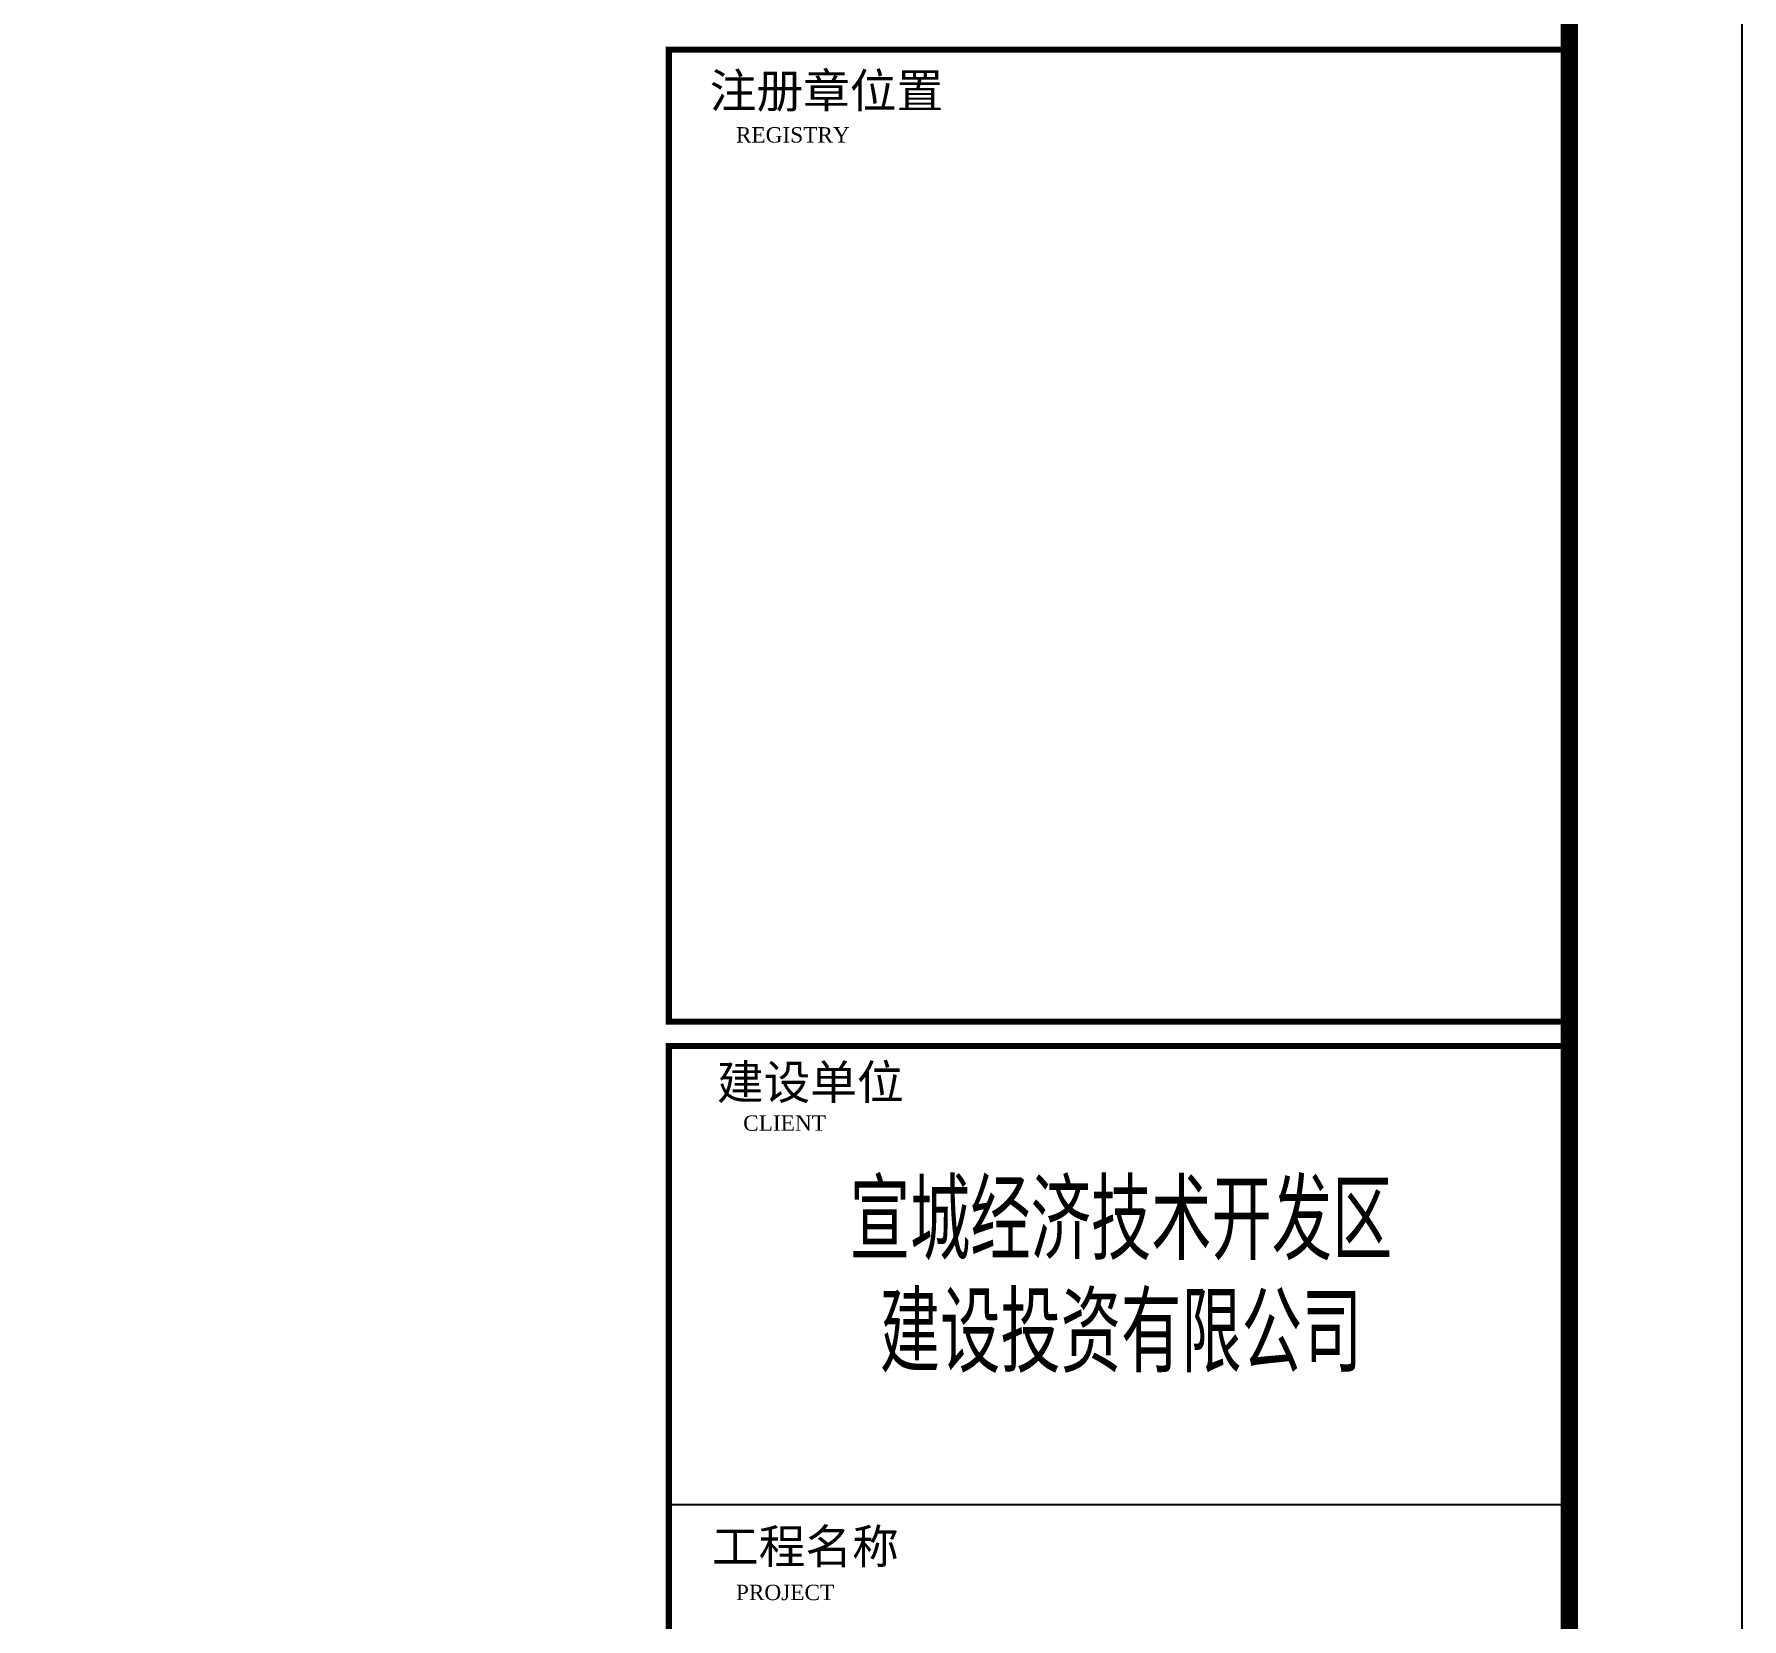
# Model space of a CAD drawing. Extents: x -2746917 to -971774, y -3334247 to -3250358.
# Drawn here: x -1702796 to -1692895, y -3295175 to -3285984 of the extents above; entities that cross this region are included whole.
import ezdxf
from ezdxf.enums import TextEntityAlignment as Align

# ---------------------------------------------------------------- set-up
doc = ezdxf.new("R2010")
doc.units = 0
doc.header["$LTSCALE"] = 1000
doc.header["$MEASUREMENT"] = 0
doc.layers.get('0').update_dxf_attribs({"linetype": 'CONTINUOUS'})
for name, color, linetype in [('PUB_TEXT', 7, 'CONTINUOUS'), ('PUB_TITLE', 4, 'CONTINUOUS'), ('WIN', 3, 'CONTINUOUS')]:
    doc.layers.add(name, color=color, linetype=linetype)
doc.layers.add('yichutu', color=7, linetype='CONTINUOUS', true_color=0xffffff, plot=False)
doc.styles.add('GHF', font='times.ttf')
doc.styles.add('hztxt', font='tssdeng.shx', dxfattribs={"width": 0.8, "bigfont": 'tssdchn.shx'})
doc.styles.add('STYLE1', font='simhei.ttf', dxfattribs={"width": 0.8})

# ---------------------------------------------------------------- blocks, each defined once
blk = doc.blocks.new('yct-891-420-89100-42000-100-2004.0')
at = {"layer": 'yichutu', "color": 7, "true_color": 0xffffff}
blk.add_lwpolyline([(0, 0), (0, 42000), (89100, 42000), (89100, 0)], close=True, dxfattribs=at)
blk = doc.blocks.new('A$C440D491C')
at = {"layer": 'PUB_TITLE', "color": 4}
blk.add_line((82878.9, 21661.9), (88100, 21661.9), dxfattribs=at)
at = {"layer": 'PUB_TITLE'}
blk.add_lwpolyline([(0, 0), (0, 42000), (89100, 42000), (89100, 0)], close=True, dxfattribs=at)
at = {"layer": 'PUB_TITLE', "const_width": 100}
blk.add_lwpolyline([(88100, 1000), (88100, 41000), (713.3, 41000), (713.3, 1000), (88100, 1000)], dxfattribs=at)
at = {"layer": 'PUB_TITLE', "color": 4, "const_width": 35.1}
for points in [[(82878.9, 30099.3), (88100, 30099.3), (88100, 24461.3), (82878.9, 24461.3)], [(82878.9, 24321.2), (88100, 24321.2), (88100, 13093.2), (82878.9, 13093.2)]]:
    blk.add_lwpolyline(points, close=True, dxfattribs=at)
at = {"layer": 'PUB_TEXT'}
for s, height, style, p in [('注册章位置', 198.58, 'STYLE1', (83116, 29761.5)), ('REGISTRY', 89.36, 'GHF', (83268, 29559.8)), ('建设单位', 198.58, 'STYLE1', (83157.4, 24011.8)), ('CLIENT', 89.36, 'GHF', (83310, 23828.7)), ('工程名称', 198.58, 'STYLE1', (83129.1, 21319.2)), ('PROJECT', 89.36, 'GHF', (83268, 21106.8))]:
    blk.add_text(s, height=height, dxfattribs=dict(at, style=style)).set_placement(p)
at = {"layer": 'WIN', "color": 6, "style": 'hztxt', "width": 0.8}
for s, p in [('宣城经济技术开发区', (85500.7, 23079.4)), ('建设投资有限公司', (85500.7, 22426.9))]:
    blk.add_text(s, height=460, dxfattribs=at).set_placement(p, align=Align.CENTER)

msp = doc.modelspace()

# ---------------------------------------------------------------- block references
at = {"ltscale": 1.5}
msp.add_blockref('A$C440D491C', (-1781995.02, -3316173.05), dxfattribs=at)
at = {"layer": 'yichutu'}
msp.add_blockref('yct-891-420-89100-42000-100-2004.0', (-1781995.02, -3316173.05), dxfattribs=at)

doc.saveas('drawing.dxf')
